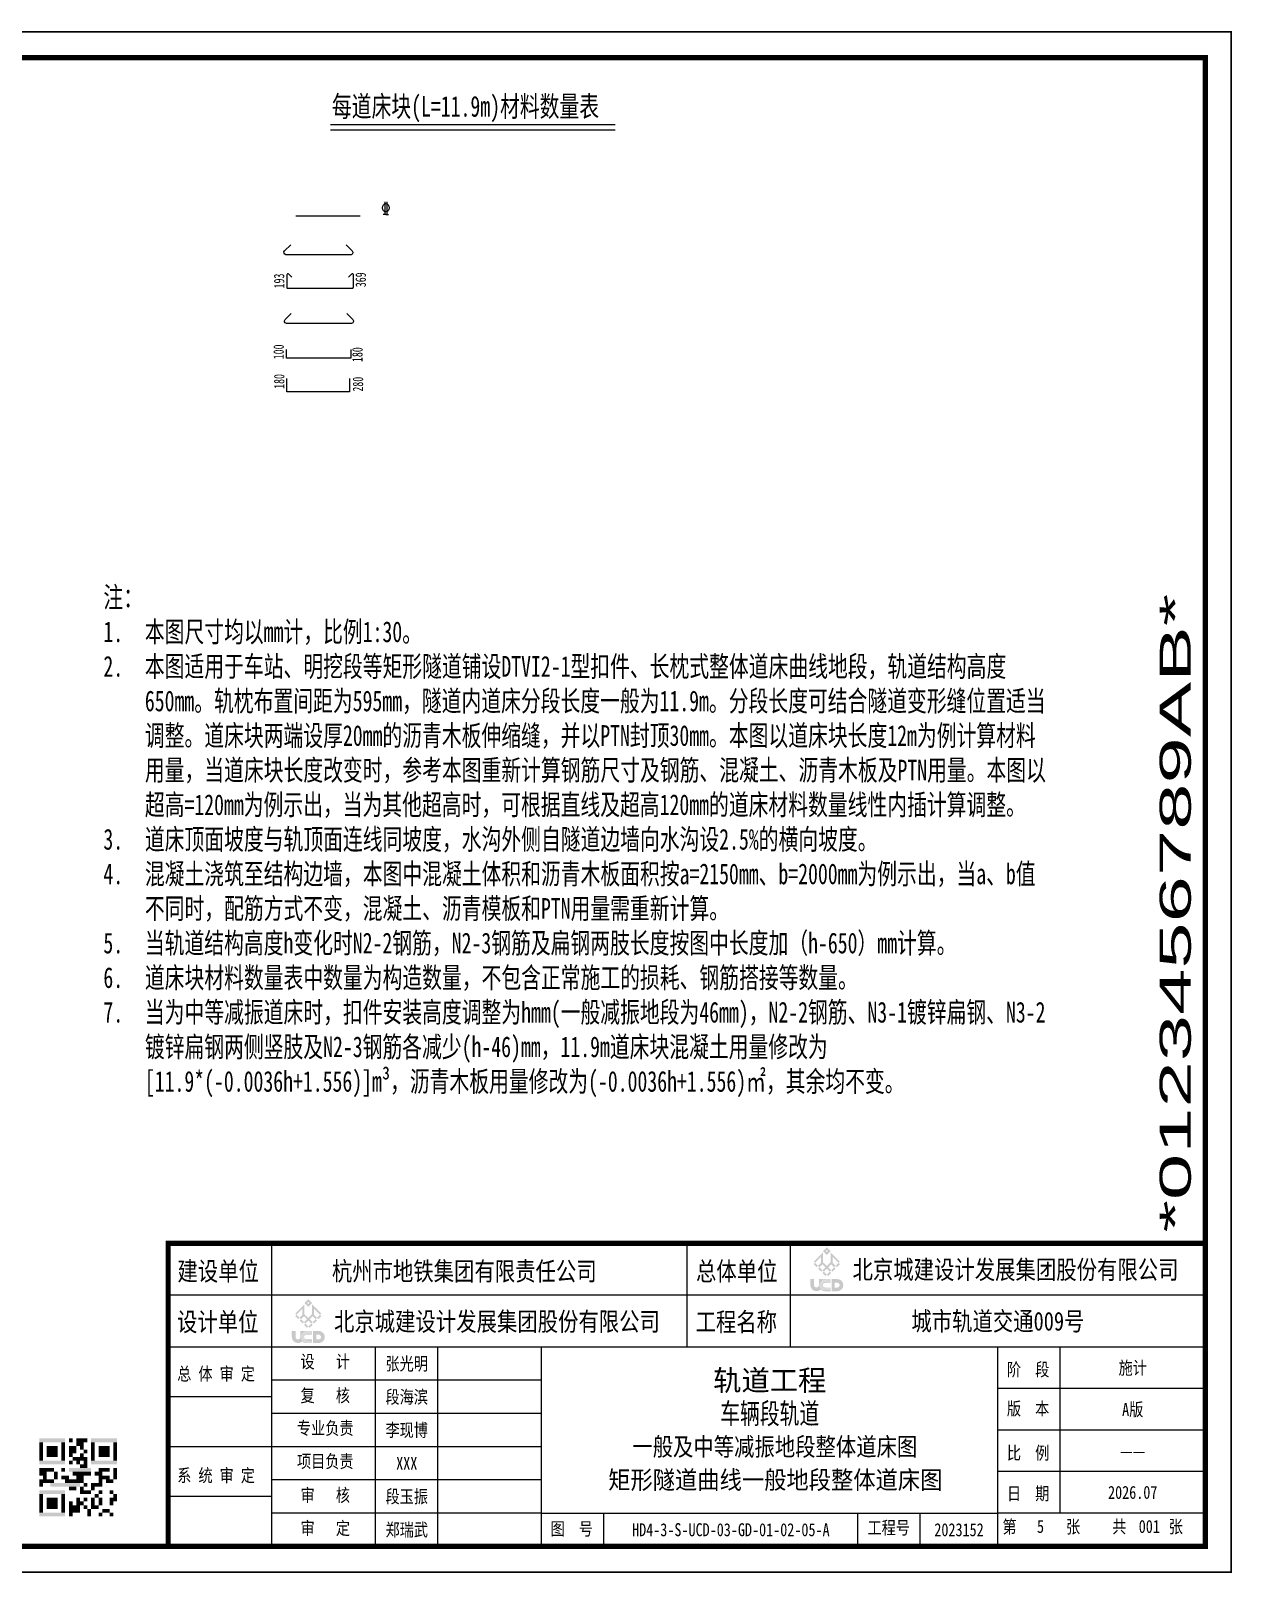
# Model space of a CAD drawing. Header units: millimetres. Extents: x 24114 to 43025, y -6023 to 2897.
# Drawn here: x 36075 to 43025, y -6023 to 2897 of the extents above; entities that cross this region are included whole.
import ezdxf
from ezdxf.enums import TextEntityAlignment as Align

# ---------------------------------------------------------------- set-up
doc = ezdxf.new("R2010")
doc.units = ezdxf.units.MM
for name, color, linetype in [('GesoftDrawFrameFrameBlockLayer', 7, 'Continuous'), ('GesoftDrawFrameInLineLayer', 85, 'Continuous'), ('GesoftDrawFrameOutLineLayer', 180, 'Continuous'), ('GesoftDrawFrameTitleLayer', 7, 'Continuous'), ('标注', 3, 'Continuous')]:
    doc.layers.add(name, color=color, linetype=linetype)
doc.styles.add('宋体', font='SimSun.ttf', dxfattribs={"width": 0.7})
doc.styles.add('宋体样式', font='SimSun.ttf', dxfattribs={"width": 0.8})
doc.styles.add('宋体样式宽度0.65', font='SimSun.ttf', dxfattribs={"width": 0.65})
doc.styles.add('宋体样式宽度0.7', font='SimSun.ttf', dxfattribs={"width": 0.7})
doc.styles.add('条形码', font='BC_C39.FBC', dxfattribs={"height": 11})

# ---------------------------------------------------------------- blocks, each defined once
blk = doc.blocks.new('0.5_a62b9566ca06c089707f3cd6e7db1683')
at = {"layer": 'GesoftDrawFrameInLineLayer', "color": 0, "const_width": 1}
blk.add_lwpolyline([(0, 0), (0, 287), (-600, 287), (-600, 0), (0, 0)], dxfattribs=at)
at = {"layer": 'GesoftDrawFrameOutLineLayer', "color": 0, "const_width": 0.35}
blk.add_lwpolyline([(5, -5), (5, 292), (-625, 292), (-625, -5), (5, -5)], dxfattribs=at)
blk = doc.blocks.new('GESOFT00000000NEW_049a35bf7f0736cc4250df00ece10f93_a62b9566ca06c089707f3cd6e7db1683_2e1cf7a908f61d0b50dc33cccab90907')
at = {"layer": 'GesoftDrawFrameTitleLayer'}
h = blk.add_hatch(color=7, dxfattribs=at)
h.paths.add_polyline_path([(-72.25, 56.91), (-72.98, 56.18), (-73.72, 56.91), (-72.99, 57.65)])
h.paths.add_polyline_path([(-72.99, 57.13), (-73.2, 56.92), (-72.99, 56.72), (-72.78, 56.93)], flags=16)
h.paths.add_polyline_path([(-73.73, 56.66), (-73.73, 54.75), (-72.99, 54.02), (-72.26, 54.75), (-72.26, 56.68), (-70.47, 54.89), (-70.72, 54.64), (-70.46, 54.38), (-71.04, 53.8), (-71.29, 54.05), (-71.56, 53.78), (-71.31, 53.53), (-71.88, 52.95), (-72.14, 53.2), (-72.41, 52.94), (-72.15, 52.69), (-72.73, 52.11), (-72.99, 52.36), (-73.24, 52.11), (-73.82, 52.69), (-73.57, 52.94), (-73.84, 53.21), (-74.09, 52.96), (-74.67, 53.54), (-74.42, 53.79), (-74.69, 54.06), (-74.94, 53.81), (-75.51, 54.38), (-75.26, 54.64), (-75.51, 54.88)])
h.paths.add_polyline_path([(-71.87, 55.79), (-71.87, 54.63), (-71.29, 54.05), (-70.72, 54.64)], flags=16)
h.paths.add_polyline_path([(-72.14, 54.36), (-72.72, 53.79), (-72.14, 53.2), (-71.56, 53.78)], flags=16)
h.paths.add_polyline_path([(-72.99, 53.53), (-73.57, 52.94), (-72.99, 52.36), (-72.41, 52.94)], flags=16)
h.paths.add_polyline_path([(-73.84, 54.37), (-74.42, 53.79), (-73.84, 53.21), (-73.25, 53.79)], flags=16)
h.paths.add_polyline_path([(-74.12, 54.63), (-74.12, 55.79), (-75.26, 54.64), (-74.69, 54.06)], flags=16)
edge = h.paths.add_edge_path()
edge.add_spline(control_points=[(-73.82, 51.43), (-73.82, 51.43), (-73.82, 51.52), (-73.82, 51.52), (-73.82, 51.52), (-74.53, 51.52), (-74.53, 51.52), (-74.53, 51.52), (-74.53, 50.35), (-74.53, 50.35), (-74.53, 50.09), (-74.74, 49.89), (-74.99, 49.89), (-75.24, 49.89), (-75.45, 50.09), (-75.45, 50.35), (-75.45, 50.35), (-75.45, 51.52), (-75.45, 51.52), (-75.45, 51.52), (-76.16, 51.52), (-76.16, 51.52), (-76.16, 51.52), (-76.16, 50.35), (-76.16, 50.35), (-76.16, 49.7), (-75.64, 49.18), (-74.99, 49.18), (-74.67, 49.18), (-74.38, 49.3), (-74.17, 49.51), (-73.96, 49.3), (-73.68, 49.18), (-73.36, 49.18), (-73.36, 49.18), (-72.27, 49.18), (-72.27, 49.18), (-72.27, 49.18), (-72.27, 49.32), (-72.27, 49.32), (-72.43, 49.32), (-73.37, 49.32), (-73.37, 49.33), (-73.93, 49.34), (-74.38, 49.8), (-74.38, 50.35), (-74.38, 50.91), (-73.93, 51.36), (-73.37, 51.38), (-73.37, 51.38), (-72.43, 51.38), (-72.27, 51.38), (-72.27, 51.38), (-72.27, 51.52), (-72.27, 51.52), (-72.27, 51.52), (-73.36, 51.52), (-73.36, 51.52), (-73.52, 51.52), (-73.68, 51.49), (-73.82, 51.43)], knot_values=[0, 0, 0, 0, 1, 1, 1, 2, 2, 2, 3, 3, 3, 4, 4, 4, 5, 5, 5, 6, 6, 6, 7, 7, 7, 8, 8, 8, 9, 9, 9, 10, 10, 10, 11, 11, 11, 12, 12, 12, 13, 13, 13, 14, 14, 14, 15, 15, 15, 16, 16, 16, 17, 17, 17, 18, 18, 18, 19, 19, 19, 20, 20, 20, 20], degree=3, periodic=0)
edge = h.paths.add_edge_path(flags=17)
edge.add_spline(control_points=[(-74.32, 50.35), (-74.32, 49.83), (-73.9, 49.39), (-73.37, 49.38), (-73.36, 49.38), (-72.43, 49.38), (-72.27, 49.38), (-72.27, 49.38), (-72.27, 49.5), (-72.27, 49.5), (-72.43, 49.5), (-73.37, 49.5), (-73.37, 49.51), (-73.84, 49.52), (-74.2, 49.89), (-74.2, 50.35), (-74.2, 50.81), (-73.84, 51.18), (-73.37, 51.2), (-73.37, 51.2), (-72.43, 51.2), (-72.27, 51.2), (-72.27, 51.2), (-72.27, 51.32), (-72.27, 51.32), (-72.43, 51.32), (-73.36, 51.32), (-73.37, 51.32), (-73.89, 51.31), (-74.32, 50.87), (-74.32, 50.35)], knot_values=[0, 0, 0, 0, 1, 1, 1, 2, 2, 2, 3, 3, 3, 4, 4, 4, 5, 5, 5, 6, 6, 6, 7, 7, 7, 8, 8, 8, 9, 9, 9, 10, 10, 10, 10], degree=3, periodic=0)
edge = h.paths.add_edge_path(flags=16)
edge.add_spline(control_points=[(-74.14, 50.35), (-74.14, 49.92), (-73.8, 49.57), (-73.37, 49.56), (-73.36, 49.56), (-72.43, 49.56), (-72.27, 49.56), (-72.27, 49.56), (-72.27, 49.68), (-72.27, 49.68), (-72.43, 49.68), (-73.36, 49.68), (-73.37, 49.68), (-73.73, 49.69), (-74.02, 49.98), (-74.02, 50.35), (-74.02, 50.71), (-73.74, 51.01), (-73.38, 51.02), (-73.37, 51.02), (-72.43, 51.02), (-72.27, 51.02), (-72.27, 51.02), (-72.27, 51.14), (-72.27, 51.14), (-72.43, 51.14), (-73.36, 51.14), (-73.37, 51.14), (-73.8, 51.13), (-74.14, 50.78), (-74.14, 50.35)], knot_values=[0, 0, 0, 0, 1, 1, 1, 2, 2, 2, 3, 3, 3, 4, 4, 4, 5, 5, 5, 6, 6, 6, 7, 7, 7, 8, 8, 8, 9, 9, 9, 10, 10, 10, 10], degree=3, periodic=0)
edge = h.paths.add_edge_path(flags=16)
edge.add_spline(control_points=[(-73.96, 50.35), (-73.96, 50.02), (-73.7, 49.75), (-73.37, 49.74), (-73.35, 49.74), (-72.43, 49.74), (-72.27, 49.74), (-72.27, 49.74), (-72.27, 49.89), (-72.27, 49.89), (-72.27, 49.89), (-73.31, 49.89), (-73.31, 49.89), (-73.56, 49.89), (-73.81, 50.1), (-73.81, 50.35), (-73.81, 50.6), (-73.56, 50.81), (-73.31, 50.81), (-73.31, 50.81), (-72.27, 50.81), (-72.27, 50.81), (-72.27, 50.81), (-72.27, 50.96), (-72.27, 50.96), (-72.43, 50.96), (-73.36, 50.96), (-73.37, 50.96), (-73.7, 50.95), (-73.96, 50.68), (-73.96, 50.35)], knot_values=[0, 0, 0, 0, 1, 1, 1, 2, 2, 2, 3, 3, 3, 4, 4, 4, 5, 5, 5, 6, 6, 6, 7, 7, 7, 8, 8, 8, 9, 9, 9, 10, 10, 10, 10], degree=3, periodic=0)
edge = h.paths.add_edge_path()
edge.add_spline(control_points=[(-70.98, 51.52), (-70.98, 51.52), (-71.45, 51.52), (-71.45, 51.52), (-71.45, 51.52), (-72.08, 51.52), (-72.08, 51.52), (-72.08, 51.52), (-72.08, 49.21), (-72.08, 49.21), (-72.08, 49.21), (-72.08, 49.21), (-72.08, 49.21), (-72.08, 49.21), (-72.07, 49.18), (-72.07, 49.18), (-72.07, 49.18), (-70.98, 49.18), (-70.98, 49.18), (-70.33, 49.18), (-69.81, 49.7), (-69.81, 50.35), (-69.81, 51), (-70.33, 51.52), (-70.98, 51.52)], knot_values=[0, 0, 0, 0, 1, 1, 1, 2, 2, 2, 3, 3, 3, 4, 4, 4, 5, 5, 5, 6, 6, 6, 7, 7, 7, 8, 8, 8, 8], degree=3, periodic=0)
edge = h.paths.add_edge_path(flags=16)
edge.add_spline(control_points=[(-70.98, 49.89), (-70.98, 49.89), (-71.45, 49.89), (-71.45, 49.89), (-71.45, 49.89), (-71.45, 50.81), (-71.45, 50.81), (-71.45, 50.81), (-70.98, 50.81), (-70.98, 50.81), (-70.73, 50.81), (-70.52, 50.6), (-70.52, 50.35), (-70.52, 50.1), (-70.73, 49.89), (-70.98, 49.89)], knot_values=[0, 0, 0, 0, 1, 1, 1, 2, 2, 2, 3, 3, 3, 4, 4, 4, 5, 5, 5, 5], degree=3, periodic=0)
h = blk.add_hatch(color=7, dxfattribs=at)
h.paths.add_polyline_path([(-172.25, 46.91), (-172.98, 46.18), (-173.72, 46.91), (-172.99, 47.65)])
h.paths.add_polyline_path([(-172.99, 47.13), (-173.2, 46.92), (-172.99, 46.72), (-172.78, 46.93)], flags=16)
h.paths.add_polyline_path([(-173.73, 46.66), (-173.73, 44.75), (-172.99, 44.02), (-172.26, 44.75), (-172.26, 46.68), (-170.47, 44.89), (-170.72, 44.64), (-170.46, 44.38), (-171.04, 43.8), (-171.29, 44.05), (-171.56, 43.78), (-171.31, 43.53), (-171.88, 42.95), (-172.14, 43.2), (-172.41, 42.94), (-172.15, 42.69), (-172.73, 42.11), (-172.99, 42.36), (-173.24, 42.11), (-173.82, 42.69), (-173.57, 42.94), (-173.84, 43.21), (-174.09, 42.96), (-174.67, 43.54), (-174.42, 43.79), (-174.69, 44.06), (-174.94, 43.81), (-175.51, 44.38), (-175.26, 44.64), (-175.51, 44.88)])
h.paths.add_polyline_path([(-171.87, 45.79), (-171.87, 44.63), (-171.29, 44.05), (-170.72, 44.64)], flags=16)
h.paths.add_polyline_path([(-172.14, 44.36), (-172.72, 43.79), (-172.14, 43.2), (-171.56, 43.78)], flags=16)
h.paths.add_polyline_path([(-172.99, 43.53), (-173.57, 42.94), (-172.99, 42.36), (-172.41, 42.94)], flags=16)
h.paths.add_polyline_path([(-173.84, 44.37), (-174.42, 43.79), (-173.84, 43.21), (-173.25, 43.79)], flags=16)
h.paths.add_polyline_path([(-174.12, 44.63), (-174.12, 45.79), (-175.26, 44.64), (-174.69, 44.06)], flags=16)
edge = h.paths.add_edge_path()
edge.add_spline(control_points=[(-173.82, 41.43), (-173.82, 41.43), (-173.82, 41.52), (-173.82, 41.52), (-173.82, 41.52), (-174.53, 41.52), (-174.53, 41.52), (-174.53, 41.52), (-174.53, 40.35), (-174.53, 40.35), (-174.53, 40.09), (-174.74, 39.89), (-174.99, 39.89), (-175.24, 39.89), (-175.45, 40.09), (-175.45, 40.35), (-175.45, 40.35), (-175.45, 41.52), (-175.45, 41.52), (-175.45, 41.52), (-176.16, 41.52), (-176.16, 41.52), (-176.16, 41.52), (-176.16, 40.35), (-176.16, 40.35), (-176.16, 39.7), (-175.64, 39.18), (-174.99, 39.18), (-174.67, 39.18), (-174.38, 39.3), (-174.17, 39.51), (-173.96, 39.3), (-173.68, 39.18), (-173.36, 39.18), (-173.36, 39.18), (-172.27, 39.18), (-172.27, 39.18), (-172.27, 39.18), (-172.27, 39.32), (-172.27, 39.32), (-172.43, 39.32), (-173.37, 39.32), (-173.37, 39.33), (-173.93, 39.34), (-174.38, 39.8), (-174.38, 40.35), (-174.38, 40.91), (-173.93, 41.36), (-173.37, 41.38), (-173.37, 41.38), (-172.43, 41.38), (-172.27, 41.38), (-172.27, 41.38), (-172.27, 41.52), (-172.27, 41.52), (-172.27, 41.52), (-173.36, 41.52), (-173.36, 41.52), (-173.52, 41.52), (-173.68, 41.49), (-173.82, 41.43)], knot_values=[0, 0, 0, 0, 1, 1, 1, 2, 2, 2, 3, 3, 3, 4, 4, 4, 5, 5, 5, 6, 6, 6, 7, 7, 7, 8, 8, 8, 9, 9, 9, 10, 10, 10, 11, 11, 11, 12, 12, 12, 13, 13, 13, 14, 14, 14, 15, 15, 15, 16, 16, 16, 17, 17, 17, 18, 18, 18, 19, 19, 19, 20, 20, 20, 20], degree=3, periodic=0)
edge = h.paths.add_edge_path(flags=17)
edge.add_spline(control_points=[(-174.32, 40.35), (-174.32, 39.83), (-173.9, 39.39), (-173.37, 39.38), (-173.36, 39.38), (-172.43, 39.38), (-172.27, 39.38), (-172.27, 39.38), (-172.27, 39.5), (-172.27, 39.5), (-172.43, 39.5), (-173.37, 39.5), (-173.37, 39.51), (-173.84, 39.52), (-174.2, 39.89), (-174.2, 40.35), (-174.2, 40.81), (-173.84, 41.18), (-173.37, 41.2), (-173.37, 41.2), (-172.43, 41.2), (-172.27, 41.2), (-172.27, 41.2), (-172.27, 41.32), (-172.27, 41.32), (-172.43, 41.32), (-173.36, 41.32), (-173.37, 41.32), (-173.89, 41.31), (-174.32, 40.87), (-174.32, 40.35)], knot_values=[0, 0, 0, 0, 1, 1, 1, 2, 2, 2, 3, 3, 3, 4, 4, 4, 5, 5, 5, 6, 6, 6, 7, 7, 7, 8, 8, 8, 9, 9, 9, 10, 10, 10, 10], degree=3, periodic=0)
edge = h.paths.add_edge_path(flags=16)
edge.add_spline(control_points=[(-174.14, 40.35), (-174.14, 39.92), (-173.8, 39.57), (-173.37, 39.56), (-173.36, 39.56), (-172.43, 39.56), (-172.27, 39.56), (-172.27, 39.56), (-172.27, 39.68), (-172.27, 39.68), (-172.43, 39.68), (-173.36, 39.68), (-173.37, 39.68), (-173.73, 39.69), (-174.02, 39.98), (-174.02, 40.35), (-174.02, 40.71), (-173.74, 41.01), (-173.38, 41.02), (-173.37, 41.02), (-172.43, 41.02), (-172.27, 41.02), (-172.27, 41.02), (-172.27, 41.14), (-172.27, 41.14), (-172.43, 41.14), (-173.36, 41.14), (-173.37, 41.14), (-173.8, 41.13), (-174.14, 40.78), (-174.14, 40.35)], knot_values=[0, 0, 0, 0, 1, 1, 1, 2, 2, 2, 3, 3, 3, 4, 4, 4, 5, 5, 5, 6, 6, 6, 7, 7, 7, 8, 8, 8, 9, 9, 9, 10, 10, 10, 10], degree=3, periodic=0)
edge = h.paths.add_edge_path(flags=16)
edge.add_spline(control_points=[(-173.96, 40.35), (-173.96, 40.02), (-173.7, 39.75), (-173.37, 39.74), (-173.35, 39.74), (-172.43, 39.74), (-172.27, 39.74), (-172.27, 39.74), (-172.27, 39.89), (-172.27, 39.89), (-172.27, 39.89), (-173.31, 39.89), (-173.31, 39.89), (-173.56, 39.89), (-173.81, 40.1), (-173.81, 40.35), (-173.81, 40.6), (-173.56, 40.81), (-173.31, 40.81), (-173.31, 40.81), (-172.27, 40.81), (-172.27, 40.81), (-172.27, 40.81), (-172.27, 40.96), (-172.27, 40.96), (-172.43, 40.96), (-173.36, 40.96), (-173.37, 40.96), (-173.7, 40.95), (-173.96, 40.68), (-173.96, 40.35)], knot_values=[0, 0, 0, 0, 1, 1, 1, 2, 2, 2, 3, 3, 3, 4, 4, 4, 5, 5, 5, 6, 6, 6, 7, 7, 7, 8, 8, 8, 9, 9, 9, 10, 10, 10, 10], degree=3, periodic=0)
edge = h.paths.add_edge_path()
edge.add_spline(control_points=[(-170.98, 41.52), (-170.98, 41.52), (-171.45, 41.52), (-171.45, 41.52), (-171.45, 41.52), (-172.08, 41.52), (-172.08, 41.52), (-172.08, 41.52), (-172.08, 39.21), (-172.08, 39.21), (-172.08, 39.21), (-172.08, 39.21), (-172.08, 39.21), (-172.08, 39.21), (-172.07, 39.18), (-172.07, 39.18), (-172.07, 39.18), (-170.98, 39.18), (-170.98, 39.18), (-170.33, 39.18), (-169.81, 39.7), (-169.81, 40.35), (-169.81, 41), (-170.33, 41.52), (-170.98, 41.52)], knot_values=[0, 0, 0, 0, 1, 1, 1, 2, 2, 2, 3, 3, 3, 4, 4, 4, 5, 5, 5, 6, 6, 6, 7, 7, 7, 8, 8, 8, 8], degree=3, periodic=0)
edge = h.paths.add_edge_path(flags=16)
edge.add_spline(control_points=[(-170.98, 39.89), (-170.98, 39.89), (-171.45, 39.89), (-171.45, 39.89), (-171.45, 39.89), (-171.45, 40.81), (-171.45, 40.81), (-171.45, 40.81), (-170.98, 40.81), (-170.98, 40.81), (-170.73, 40.81), (-170.52, 40.6), (-170.52, 40.35), (-170.52, 40.1), (-170.73, 39.89), (-170.98, 39.89)], knot_values=[0, 0, 0, 0, 1, 1, 1, 2, 2, 2, 3, 3, 3, 4, 4, 4, 5, 5, 5, 5], degree=3, periodic=0)
at = {"color": 0}
for points in [[(-224.87, 20.79), (-219.87, 20.79), (-224.87, 20.07), (-219.87, 20.07)], [(-224.87, 20.07), (-224.15, 20.07), (-224.87, 19.36), (-224.15, 19.36)], [(-224.87, 19.36), (-224.15, 19.36), (-224.87, 18.64), (-224.15, 18.64)], [(-224.87, 18.64), (-224.15, 18.64), (-224.87, 17.93), (-224.15, 17.93)], [(-224.87, 17.93), (-224.15, 17.93), (-224.87, 17.21), (-224.15, 17.21)], [(-223.44, 19.36), (-221.3, 19.36), (-223.44, 18.64), (-221.3, 18.64)], [(-223.44, 18.64), (-221.3, 18.64), (-223.44, 17.93), (-221.3, 17.93)], [(-223.44, 17.93), (-221.3, 17.93), (-223.44, 17.21), (-221.3, 17.21)], [(-220.58, 20.07), (-219.87, 20.07), (-220.58, 19.36), (-219.87, 19.36)], [(-220.58, 19.36), (-219.87, 19.36), (-220.58, 18.64), (-219.87, 18.64)], [(-220.58, 18.64), (-219.87, 18.64), (-220.58, 17.93), (-219.87, 17.93)], [(-220.58, 17.93), (-219.87, 17.93), (-220.58, 17.21), (-219.87, 17.21)], [(-219.15, 20.79), (-218.44, 20.79), (-219.15, 20.07), (-218.44, 20.07)], [(-219.15, 19.36), (-217.72, 19.36), (-219.15, 18.64), (-217.72, 18.64)], [(-219.15, 18.64), (-217.72, 18.64), (-219.15, 17.93), (-217.72, 17.93)], [(-219.15, 17.93), (-218.44, 17.93), (-219.15, 17.21), (-218.44, 17.21)], [(-217.72, 20.79), (-215.58, 20.79), (-217.72, 20.07), (-215.58, 20.07)], [(-217.72, 20.07), (-216.3, 20.07), (-217.72, 19.36), (-216.3, 19.36)], [(-217.01, 19.36), (-216.3, 19.36), (-217.01, 18.64), (-216.3, 18.64)], [(-217.01, 17.93), (-216.3, 17.93), (-217.01, 17.21), (-216.3, 17.21)], [(-216.3, 18.64), (-215.58, 18.64), (-216.3, 17.93), (-215.58, 17.93)], [(-214.87, 20.79), (-209.87, 20.79), (-214.87, 20.07), (-209.87, 20.07)], [(-214.87, 20.07), (-214.15, 20.07), (-214.87, 19.36), (-214.15, 19.36)], [(-214.87, 19.36), (-214.15, 19.36), (-214.87, 18.64), (-214.15, 18.64)], [(-214.87, 18.64), (-214.15, 18.64), (-214.87, 17.93), (-214.15, 17.93)], [(-214.87, 17.93), (-214.15, 17.93), (-214.87, 17.21), (-214.15, 17.21)], [(-213.44, 19.36), (-211.3, 19.36), (-213.44, 18.64), (-211.3, 18.64)], [(-213.44, 18.64), (-211.3, 18.64), (-213.44, 17.93), (-211.3, 17.93)], [(-213.44, 17.93), (-211.3, 17.93), (-213.44, 17.21), (-211.3, 17.21)], [(-210.58, 20.07), (-209.87, 20.07), (-210.58, 19.36), (-209.87, 19.36)], [(-210.58, 19.36), (-209.87, 19.36), (-210.58, 18.64), (-209.87, 18.64)], [(-210.58, 18.64), (-209.87, 18.64), (-210.58, 17.93), (-209.87, 17.93)], [(-210.58, 17.93), (-209.87, 17.93), (-210.58, 17.21), (-209.87, 17.21)], [(-224.87, 17.21), (-224.15, 17.21), (-224.87, 16.5), (-224.15, 16.5)], [(-224.87, 16.5), (-219.87, 16.5), (-224.87, 15.79), (-219.87, 15.79)], [(-224.87, 15.07), (-222.01, 15.07), (-224.87, 14.36), (-222.01, 14.36)], [(-220.58, 17.21), (-219.87, 17.21), (-220.58, 16.5), (-219.87, 16.5)], [(-220.58, 15.07), (-219.87, 15.07), (-220.58, 14.36), (-219.87, 14.36)], [(-219.15, 16.5), (-218.44, 16.5), (-219.15, 15.79), (-218.44, 15.79)], [(-219.15, 15.07), (-214.87, 15.07), (-219.15, 14.36), (-214.87, 14.36)], [(-218.44, 17.21), (-215.58, 17.21), (-218.44, 16.5), (-215.58, 16.5)], [(-217.72, 16.5), (-217.01, 16.5), (-217.72, 15.79), (-217.01, 15.79)], [(-217.01, 15.79), (-215.58, 15.79), (-217.01, 15.07), (-215.58, 15.07)], [(-216.3, 16.5), (-215.58, 16.5), (-216.3, 15.79), (-215.58, 15.79)], [(-214.87, 17.21), (-214.15, 17.21), (-214.87, 16.5), (-214.15, 16.5)], [(-214.87, 16.5), (-209.87, 16.5), (-214.87, 15.79), (-209.87, 15.79)], [(-213.44, 15.07), (-211.3, 15.07), (-213.44, 14.36), (-211.3, 14.36)], [(-210.58, 17.21), (-209.87, 17.21), (-210.58, 16.5), (-209.87, 16.5)], [(-210.58, 15.07), (-209.87, 15.07), (-210.58, 14.36), (-209.87, 14.36)], [(-224.87, 14.36), (-223.44, 14.36), (-224.87, 13.64), (-223.44, 13.64)], [(-224.87, 12.93), (-222.01, 12.93), (-224.87, 12.21), (-222.01, 12.21)], [(-224.87, 12.21), (-224.15, 12.21), (-224.87, 11.5), (-224.15, 11.5)], [(-224.15, 13.64), (-223.44, 13.64), (-224.15, 12.93), (-223.44, 12.93)], [(-222.72, 12.21), (-217.01, 12.21), (-222.72, 11.5), (-217.01, 11.5)], [(-222.01, 14.36), (-221.3, 14.36), (-222.01, 13.64), (-221.3, 13.64)], [(-222.01, 13.64), (-221.3, 13.64), (-222.01, 12.93), (-221.3, 12.93)], [(-220.58, 13.64), (-219.15, 13.64), (-220.58, 12.93), (-219.15, 12.93)], [(-219.87, 12.93), (-216.3, 12.93), (-219.87, 12.21), (-216.3, 12.21)], [(-218.44, 14.36), (-214.87, 14.36), (-218.44, 13.64), (-214.87, 13.64)], [(-217.72, 13.64), (-216.3, 13.64), (-217.72, 12.93), (-216.3, 12.93)], [(-216.3, 12.21), (-215.58, 12.21), (-216.3, 11.5), (-215.58, 11.5)], [(-214.87, 12.21), (-212.72, 12.21), (-214.87, 11.5), (-212.72, 11.5)], [(-214.15, 14.36), (-212.72, 14.36), (-214.15, 13.64), (-212.72, 13.64)], [(-213.44, 13.64), (-211.3, 13.64), (-213.44, 12.93), (-211.3, 12.93)], [(-213.44, 12.93), (-212.72, 12.93), (-213.44, 12.21), (-212.72, 12.21)], [(-212.01, 12.93), (-210.58, 12.93), (-212.01, 12.21), (-210.58, 12.21)], [(-210.58, 14.36), (-209.87, 14.36), (-210.58, 13.64), (-209.87, 13.64)], [(-210.58, 13.64), (-209.87, 13.64), (-210.58, 12.93), (-209.87, 12.93)], [(-224.87, 10.79), (-219.87, 10.79), (-224.87, 10.07), (-219.87, 10.07)], [(-224.87, 10.07), (-224.15, 10.07), (-224.87, 9.36), (-224.15, 9.36)], [(-224.87, 9.36), (-224.15, 9.36), (-224.87, 8.64), (-224.15, 8.64)], [(-223.44, 9.36), (-221.3, 9.36), (-223.44, 8.64), (-221.3, 8.64)], [(-220.58, 10.07), (-219.87, 10.07), (-220.58, 9.36), (-219.87, 9.36)], [(-220.58, 9.36), (-219.87, 9.36), (-220.58, 8.64), (-219.87, 8.64)], [(-219.15, 11.5), (-217.72, 11.5), (-219.15, 10.79), (-217.72, 10.79)], [(-217.72, 9.36), (-217.01, 9.36), (-217.72, 8.64), (-217.01, 8.64)], [(-217.01, 11.5), (-216.3, 11.5), (-217.01, 10.79), (-216.3, 10.79)], [(-217.01, 10.79), (-214.87, 10.79), (-217.01, 10.07), (-214.87, 10.07)], [(-216.3, 9.36), (-215.58, 9.36), (-216.3, 8.64), (-215.58, 8.64)], [(-214.87, 11.5), (-214.15, 11.5), (-214.87, 10.79), (-214.15, 10.79)], [(-214.87, 9.36), (-214.15, 9.36), (-214.87, 8.64), (-214.15, 8.64)], [(-214.15, 10.07), (-213.44, 10.07), (-214.15, 9.36), (-213.44, 9.36)], [(-213.44, 10.79), (-212.72, 10.79), (-213.44, 10.07), (-212.72, 10.07)], [(-213.44, 9.36), (-212.72, 9.36), (-213.44, 8.64), (-212.72, 8.64)], [(-211.3, 10.79), (-210.58, 10.79), (-211.3, 10.07), (-210.58, 10.07)], [(-211.3, 9.36), (-209.87, 9.36), (-211.3, 8.64), (-209.87, 8.64)], [(-210.58, 10.07), (-209.87, 10.07), (-210.58, 9.36), (-209.87, 9.36)], [(-224.87, 8.64), (-224.15, 8.64), (-224.87, 7.93), (-224.15, 7.93)], [(-224.87, 7.93), (-224.15, 7.93), (-224.87, 7.21), (-224.15, 7.21)], [(-224.87, 7.21), (-224.15, 7.21), (-224.87, 6.5), (-224.15, 6.5)], [(-224.87, 6.5), (-219.87, 6.5), (-224.87, 5.79), (-219.87, 5.79)], [(-223.44, 8.64), (-221.3, 8.64), (-223.44, 7.93), (-221.3, 7.93)], [(-223.44, 7.93), (-221.3, 7.93), (-223.44, 7.21), (-221.3, 7.21)], [(-220.58, 8.64), (-219.87, 8.64), (-220.58, 7.93), (-219.87, 7.93)], [(-220.58, 7.93), (-219.87, 7.93), (-220.58, 7.21), (-219.87, 7.21)], [(-220.58, 7.21), (-219.87, 7.21), (-220.58, 6.5), (-219.87, 6.5)], [(-219.15, 8.64), (-218.44, 8.64), (-219.15, 7.93), (-218.44, 7.93)], [(-219.15, 7.93), (-217.01, 7.93), (-219.15, 7.21), (-217.01, 7.21)], [(-219.15, 7.21), (-217.01, 7.21), (-219.15, 6.5), (-217.01, 6.5)], [(-219.15, 6.5), (-218.44, 6.5), (-219.15, 5.79), (-218.44, 5.79)], [(-217.72, 8.64), (-216.3, 8.64), (-217.72, 7.93), (-216.3, 7.93)], [(-216.3, 7.93), (-215.58, 7.93), (-216.3, 7.21), (-215.58, 7.21)], [(-215.58, 7.21), (-214.87, 7.21), (-215.58, 6.5), (-214.87, 6.5)], [(-215.58, 6.5), (-214.87, 6.5), (-215.58, 5.79), (-214.87, 5.79)], [(-214.87, 8.64), (-214.15, 8.64), (-214.87, 7.93), (-214.15, 7.93)], [(-214.87, 7.93), (-213.44, 7.93), (-214.87, 7.21), (-213.44, 7.21)], [(-213.44, 8.64), (-212.72, 8.64), (-213.44, 7.93), (-212.72, 7.93)], [(-213.44, 6.5), (-212.72, 6.5), (-213.44, 5.79), (-212.72, 5.79)], [(-212.72, 7.21), (-211.3, 7.21), (-212.72, 6.5), (-211.3, 6.5)], [(-211.3, 8.64), (-210.58, 8.64), (-211.3, 7.93), (-210.58, 7.93)], [(-211.3, 6.5), (-210.58, 6.5), (-211.3, 5.79), (-210.58, 5.79)]]:
    blk.add_solid(points, dxfattribs=at)
at = {"layer": 'GesoftDrawFrameTitleLayer', "color": 7}
for p, q in [((-180, 0), (-180, 58.4)), ((-100, 58.4), (-100, 38.4)), ((-80, 38.4), (-80, 58.4)), ((-200, 48.4), (-200, 0)), ((-180, 48.4), (-200, 48.4)), ((0, 48.4), (-180, 48.4)), ((-180, 38.4), (-200, 38.4)), ((0, 38.4), (-180, 38.4)), ((-160, 0), (-160, 38.4)), ((-148, 0), (-148, 38.4)), ((-128, 0), (-128, 38.4)), ((-40, 0), (-40, 38.4)), ((-28, 6.4), (-28, 38.4)), ((-128, 32), (-180, 32)), ((0, 30.4), (-40, 30.4)), ((-180, 28.8), (-200, 28.8)), ((-128, 25.6), (-180, 25.6)), ((0, 22.4), (-40, 22.4)), ((-180, 19.2), (-200, 19.2)), ((-128, 19.2), (-180, 19.2)), ((-128, 12.8), (-180, 12.8)), ((0, 14.4), (-40, 14.4)), ((-180, 9.6), (-200, 9.6)), ((0, 10), (0, 0)), ((0, 10), (0, 0)), ((-128, 6.4), (-180, 6.4)), ((-128, 6.4), (-40, 6.4)), ((-116, 0), (-116, 6.4)), ((-67, 0), (-67, 6.4)), ((-55, 0), (-55, 6.4)), ((0, 6.4), (-40, 6.4)), ((-180, 0), (-200, 0))]:
    blk.add_line(p, q, dxfattribs=at)
at = {"layer": 'GesoftDrawFrameTitleLayer', "color": 7, "const_width": 1}
blk.add_lwpolyline([(0, 0), (0, 58.4), (-200, 58.4), (-200, 0)], close=True, dxfattribs=at)
at = {"layer": 'GesoftDrawFrameTitleLayer', "color": 7}
blk.add_point((-180, 48.4), dxfattribs=at)
at = {"layer": 'GesoftDrawFrameFrameBlockLayer'}
blk.add_blockref('0.5_a62b9566ca06c089707f3cd6e7db1683', (0, 0), dxfattribs=at)
at = {"layer": 'GesoftDrawFrameTitleLayer', "color": 7, "width": 0.8}
for s, height, style, p in [('建设单位', 3.6, '宋体样式宽度0.7', (-198.22, 51.24)), (' 杭州市地铁集团有限责任公司', 3.6, '宋体样式宽度0.7', (-170.4, 51.24)), ('总体单位', 3.6, '宋体样式宽度0.7', (-98.22, 51.24)), ('北京城建设计发展集团股份有限公司', 3.6, '宋体样式宽度0.7', (-68.03, 51.54)), ('设计单位', 3.6, '宋体样式宽度0.7', (-198.3, 41.47)), ('北京城建设计发展集团股份有限公司', 3.6, '宋体样式宽度0.7', (-168.03, 41.54)), ('工程名称', 3.6, '宋体样式宽度0.7', (-98.3, 41.47)), ('阶  段', 2.5, '宋体样式宽度0.7', (-38.26, 32.83)), ('总 体 审 定', 2.5, '宋体样式宽度0.7', (-198.26, 32.01)), ('版  本', 2.5, '宋体样式宽度0.7', (-38.26, 25.3)), ('比  例', 2.5, '宋体样式宽度0.7', (-38.26, 16.75)), ('系 统 审 定', 2.5, '宋体样式宽度0.7', (-198.26, 12.42)), ('日  期', 2.5, '宋体样式宽度0.7', (-38.26, 8.93)), ('图  号', 2.5, '宋体样式宽度0.7', (-126.26, 2.12)), ('工程号', 2.5, '宋体样式宽度0.65', (-65.14, 2.34)), ('第       张', 2.5, '宋体样式宽度0.7', (-39.12, 2.52)), ('共      张', 2.5, '宋体样式宽度0.7', (-17.95, 2.56))]:
    blk.add_text(s, height=height, dxfattribs=dict(at, style=style)).set_placement(p)
at = {"layer": 'GesoftDrawFrameTitleLayer', "color": 7, "style": '宋体样式宽度0.65', "width": 0.8}
for s, p in [('设   计', (-169.71, 35.65)), ('复   核', (-169.71, 29.13)), ('专业负责', (-169.71, 22.83)), ('项目负责', (-169.71, 16.43)), ('审   核', (-169.71, 9.92)), ('审   定', (-169.71, 3.54))]:
    blk.add_text(s, height=2.5, dxfattribs=at).set_placement(p, align=Align.MIDDLE)
at = {"layer": 'GesoftDrawFrameTitleLayer', "color": 7, "style": '条形码', "width": 2}
blk.add_attdef('BARCODE', (-2.8, 60.5), '', height=6, rotation=90, dxfattribs=at)
at = {"layer": 'GesoftDrawFrameTitleLayer', "style": '宋体样式'}
for tag, height, width, p in [('GCMC0', 3.6, 0.8, (-40, 43.4)), ('SHEJI', 2.5, 0.8, (-154, 35.2)), ('SHEJI2', 2.5, 0.8, (-137.76, 35.27)), ('SJJD', 2.5, 0.8, (-14, 34.4)), ('JIAOHE', 2.5, 0.8, (-154, 28.8)), ('JIAOHE2', 2.5, 0.8, (-137.61, 28.83)), ('VERSION0', 2.5, 0.8, (-14, 26.4)), ('ZTSD', 2.5, 0.8, (-190, 24)), ('CEMING', 4, 0.7, (-84, 22.59)), ('ZYFZR1', 2.5, 0.8, (-154, 22.4)), ('ZYFZR2', 2.5, 0.8, (-137.76, 22.24)), ('BILI', 2.5, 0.8, (-14, 18.4)), ('XMFZR1', 2.5, 0.8, (-154, 16)), ('XMFZR2', 2.5, 0.8, (-137.98, 16.22)), ('DOCNAME0', 3.5, 0.9, (-84, 13.27)), ('SENHE', 2.5, 0.8, (-154, 9.6)), ('SENHE2', 2.5, 0.8, (-137.41, 9.52)), ('DOCNAME2', 3.5, 0.9, (-84, 9.42)), ('RIQI', 2.5, 0.8, (-14, 10.4)), ('XTSD', 2.5, 0.8, (-190, 4.8)), ('SENDING', 2.5, 0.8, (-154, 3.2)), ('SENDING2', 2.5, 0.8, (-137.41, 3.81)), ('TUHAO', 2.5, 0.8, (-91.5, 3.2)), ('PROJECTNO', 2.5, 0.8, (-47.5, 3.2)), ('PAGENUMBER', 2.5, 0.8, (-31.78, 3.83)), ('PAGECOUNT', 2.5, 0.8, (-10.8, 3.83))]:
    blk.add_attdef(tag, text='', height=height, dxfattribs=dict(at, width=width)).set_placement(p, align=Align.MIDDLE_CENTER)
blk.add_attdef('PIANMING', text='', height=4, dxfattribs=at).set_placement((-84, 31.09), align=Align.MIDDLE_CENTER)
blk = doc.blocks.new('钢筋')
for p, q in [((2091.49, -5498.89), (2091.49, -5501.31)), ((2091.89, -5498.89), (2091.89, -5501.31)), ((2091.69, -5501.31), (2091.16, -5501.31)), ((2091.69, -5501.31), (2092.23, -5501.31))]:
    blk.add_line(p, q)
blk.add_ellipse((2091.69, -5500.05), major_axis=(0, -0.806), ratio=0.813147)

msp = doc.modelspace()

# ---------------------------------------------------------------- linework, layer by layer
msp.add_line((37607.4, 1827.9), (37980.47, 1827.9))
for points in [[(37898.55, 1659.77), (37933.9, 1624.42, -0.7120767), (37923.01, 1602.23), (37549.94, 1602.23, -0.6170793), (37542.45, 1624.42), (37577.8, 1659.77)], [(37584.44, 1472), (37566.76, 1489.68, 0.6681786), (37555.66, 1485.08), (37555.66, 1412.82, 0.4247942), (37560.67, 1408.22), (37654.93, 1408.22, 0.0578483), (37656.42, 1408.05), (37864.83, 1408.05, 0.0578483), (37866.32, 1408.22), (37936.72, 1408.22, 0.2170061), (37940.95, 1415.74), (37941.73, 1485.08, 0.6681786), (37930.64, 1489.68), (37912.96, 1472)], [(37901.76, 1262.36), (37937.12, 1227, -0.7120767), (37926.23, 1204.81), (37553.16, 1204.81, -0.6170793), (37545.67, 1227), (37581.02, 1262.36)]]:
    msp.add_lwpolyline(points, format="xyb")
for points in [[(37926.23, 1054.81), (37926.23, 1004.81), (37553.16, 1004.81), (37553.16, 1054.81)], [(37918.27, 886.75), (37918.27, 809.71), (37842.31, 809.71), (37632.2, 809.71), (37556.24, 809.71), (37556.24, 886.75)]]:
    msp.add_lwpolyline(points)
at = {"layer": '标注', "color": 4}
msp.add_line((37807.52, 2354.94), (39455.18, 2354.94), dxfattribs=at)
at = {"layer": '标注'}
msp.add_line((37807.52, 2324.94), (39455.18, 2324.94), dxfattribs=at)

# ---------------------------------------------------------------- block references
ref = msp.add_blockref('GESOFT00000000NEW_049a35bf7f0736cc4250df00ece10f93_a62b9566ca06c089707f3cd6e7db1683_2e1cf7a908f61d0b50dc33cccab90907', (42869.29, -5868.22), dxfattribs=dict(xscale=30, yscale=30, zscale=30))
ref.add_attrib('GCMC0', '城市轨道交通009号', dxfattribs={"layer": 'GesoftDrawFrameTitleLayer', "height": 108, "style": '宋体样式', "width": 0.8}).set_placement((41669.29, -4566.22), align=Align.MIDDLE_CENTER)
ref.add_attrib('PIANMING', '轨道工程', dxfattribs={"layer": 'GesoftDrawFrameTitleLayer', "height": 120, "style": '宋体样式'}).set_placement((40349.29, -4908.22), align=Align.MIDDLE_CENTER)
ref.add_attrib('CEMING', '车辆段轨道', dxfattribs={"layer": 'GesoftDrawFrameTitleLayer', "height": 120, "style": '宋体样式', "width": 0.7}).set_placement((40349.29, -5100.22), align=Align.MIDDLE_CENTER)
ref.add_attrib('DOCNAME0', ' 一般及中等减振地段整体道床图', dxfattribs={"layer": 'GesoftDrawFrameTitleLayer', "height": 105, "style": '宋体样式', "width": 0.822473}).set_placement((40349.29, -5292.22), align=Align.MIDDLE_CENTER)
ref.add_attrib('DOCNAME2', ' 矩形隧道曲线一般地段整体道床图', dxfattribs={"layer": 'GesoftDrawFrameTitleLayer', "height": 105, "style": '宋体样式', "width": 0.9}).set_placement((40349.29, -5484.22), align=Align.MIDDLE_CENTER)
ref.add_attrib('TUHAO', 'HD4-3-S-UCD-03-GD-01-02-05-A', dxfattribs={"layer": 'GesoftDrawFrameTitleLayer', "height": 75, "style": '宋体样式', "width": 0.8}).set_placement((40124.3, -5772.22), align=Align.MIDDLE_CENTER)
ref.add_attrib('VERSION0', 'A版', dxfattribs={"layer": 'GesoftDrawFrameTitleLayer', "height": 75, "style": '宋体样式', "width": 0.8}).set_placement((42449.29, -5076.22), align=Align.MIDDLE_CENTER)
ref.add_attrib('SJJD', '施计', dxfattribs={"layer": 'GesoftDrawFrameTitleLayer', "height": 75, "style": '宋体样式', "width": 0.8}).set_placement((42449.29, -4836.22), align=Align.MIDDLE_CENTER)
ref.add_attrib('BILI', '——', dxfattribs={"layer": 'GesoftDrawFrameTitleLayer', "height": 75, "style": '宋体样式', "width": 0.8}).set_placement((42449.29, -5316.22), align=Align.MIDDLE_CENTER)
ref.add_attrib('RIQI', '2026.07', dxfattribs={"layer": 'GesoftDrawFrameTitleLayer', "height": 75, "style": '宋体样式', "width": 0.8}).set_placement((42449.29, -5556.22), align=Align.MIDDLE_CENTER)
ref.add_attrib('PROJECTNO', '2023152', dxfattribs={"layer": 'GesoftDrawFrameTitleLayer', "height": 75, "style": '宋体样式', "width": 0.8}).set_placement((41444.35, -5772.22), align=Align.MIDDLE_CENTER)
ref.add_attrib('PAGENUMBER', '5', dxfattribs={"layer": 'GesoftDrawFrameTitleLayer', "height": 75, "style": '宋体样式', "width": 0.8}).set_placement((41915.8, -5753.3), align=Align.MIDDLE_CENTER)
ref.add_attrib('PAGECOUNT', '001', dxfattribs={"layer": 'GesoftDrawFrameTitleLayer', "height": 75, "style": '宋体样式', "width": 0.8}).set_placement((42545.21, -5753.3), align=Align.MIDDLE_CENTER)
ref.add_attrib('SENDING', '郑瑞武', dxfattribs={"layer": 'GesoftDrawFrameTitleLayer', "height": 75, "style": '宋体样式', "width": 0.8}).set_placement((38249.29, -5772.22), align=Align.MIDDLE_CENTER)
ref.add_attrib('SENHE', '段玉振', dxfattribs={"layer": 'GesoftDrawFrameTitleLayer', "height": 75, "style": '宋体样式', "width": 0.8}).set_placement((38249.29, -5580.22), align=Align.MIDDLE_CENTER)
ref.add_attrib('ZYFZR1', '李现博', dxfattribs={"layer": 'GesoftDrawFrameTitleLayer', "height": 75, "style": '宋体样式', "width": 0.8}).set_placement((38249.29, -5196.22), align=Align.MIDDLE_CENTER)
ref.add_attrib('JIAOHE', '段海滨', dxfattribs={"layer": 'GesoftDrawFrameTitleLayer', "height": 75, "style": '宋体样式', "width": 0.8}).set_placement((38249.29, -5004.22), align=Align.MIDDLE_CENTER)
ref.add_attrib('SHEJI', '张光明', dxfattribs={"layer": 'GesoftDrawFrameTitleLayer', "height": 75, "style": '宋体样式', "width": 0.8}).set_placement((38249.29, -4812.22), align=Align.MIDDLE_CENTER)
ref.add_attrib('BARCODE', '*0123456789AB*', (42785.4, -4053.16), dxfattribs={"layer": 'GesoftDrawFrameTitleLayer', "color": 7, "height": 180, "rotation": 90, "style": '条形码', "width": 2})
ref.add_attrib('XMFZR1', 'XXX', dxfattribs={"layer": 'GesoftDrawFrameTitleLayer', "height": 75, "style": '宋体样式', "width": 0.8}).set_placement((38249.29, -5388.22), align=Align.MIDDLE_CENTER)
at = {"color": 0, "xscale": 30, "yscale": 30, "zscale": 30}
msp.add_blockref('钢筋', (-24622.54, 166874.97), dxfattribs=at)

# ---------------------------------------------------------------- texts
at = {"insert": (36494.27, -318.37), "char_height": 120, "attachment_point": 1, "style": '宋体'}
msp.add_mtext_dynamic_manual_height_columns('\\A1;注：\\P\\pi-240,l240,t240,360;1.^I本图尺寸均以mm计，比例1:30。\\P2.^I本图适用于车站、明挖段等矩形隧道铺设DTVI2-1型扣件、长枕式整体道床曲线地段，轨道结构高度650mm。轨枕布置间距为595mm，隧道内道床分段长度一般为11.9m。分段长度可结合隧道变形缝位置适当调整。道床块两端设厚20mm的沥青木板伸缩缝，并以PTN封顶30mm。本图以道床块长度12m为例计算材料用量，当道床块长度改变时，参考本图重新计算钢筋尺寸及钢筋、混凝土、沥青木板及PTN用量。本图以超高=120mm为例示出，当{\\A0;为其他超高时，可根据直线及超高120mm的道床材料数量线性内插计算调整。}\\P3.^I道床顶面坡度与轨顶面连线同坡度，水沟外侧自隧道边墙向水沟设2.5%的横向坡度。\\P4.^I混凝土浇筑至结构边墙，本图中混凝土体积和沥青木板面积按a=2150mm、b=2000mm为例示出，当a、b值不同时，配筋方式不变，混凝土、沥青模板和PTN用量需重新计算{\\C2;。}\\P5.^I当轨道结构高度h变化时N2-2钢筋，N2-3钢筋及扁钢两肢长度按图中长度加（h-650）mm计算。\\P6.^I道床块材料数量表中数量为构造数量，不包含正常施工的损耗、钢筋搭接等数量。\\P{\\A0;7.^I当为中等减振道床时，扣件安装高度调整为hmm(一般减振地段为46mm)，N2-2钢筋、N3-1镀锌扁钢、N3-2镀锌扁钢两侧竖肢及N2-3钢筋各减少(h-46)mm，11.9m道床块混凝土用量修改为[11.9*(-0.0036h+1.556)]m³，沥青木板用量修改为(-0.0036h+1.556)㎡，其余均不变。}', width=5482.7042, gutter_width=600, heights=[0], dxfattribs=at)
at = {"layer": '标注', "style": '宋体', "width": 0.7}
msp.add_text('每道床块(L=11.9m)材料数量表', height=120, dxfattribs=at).set_placement((37816.46, 2400.56))
for s, p in [('193', (37540.81, 1407.41)), ('369', (38012.89, 1414.49)), ('100', (37538.02, 997.51)), ('180', (37993.73, 981.62)), ('180', (37541.1, 826.35)), ('280', (37996.81, 810.46))]:
    msp.add_text(s, height=60, rotation=90, dxfattribs=at).set_placement(p)

doc.saveas('drawing.dxf')
